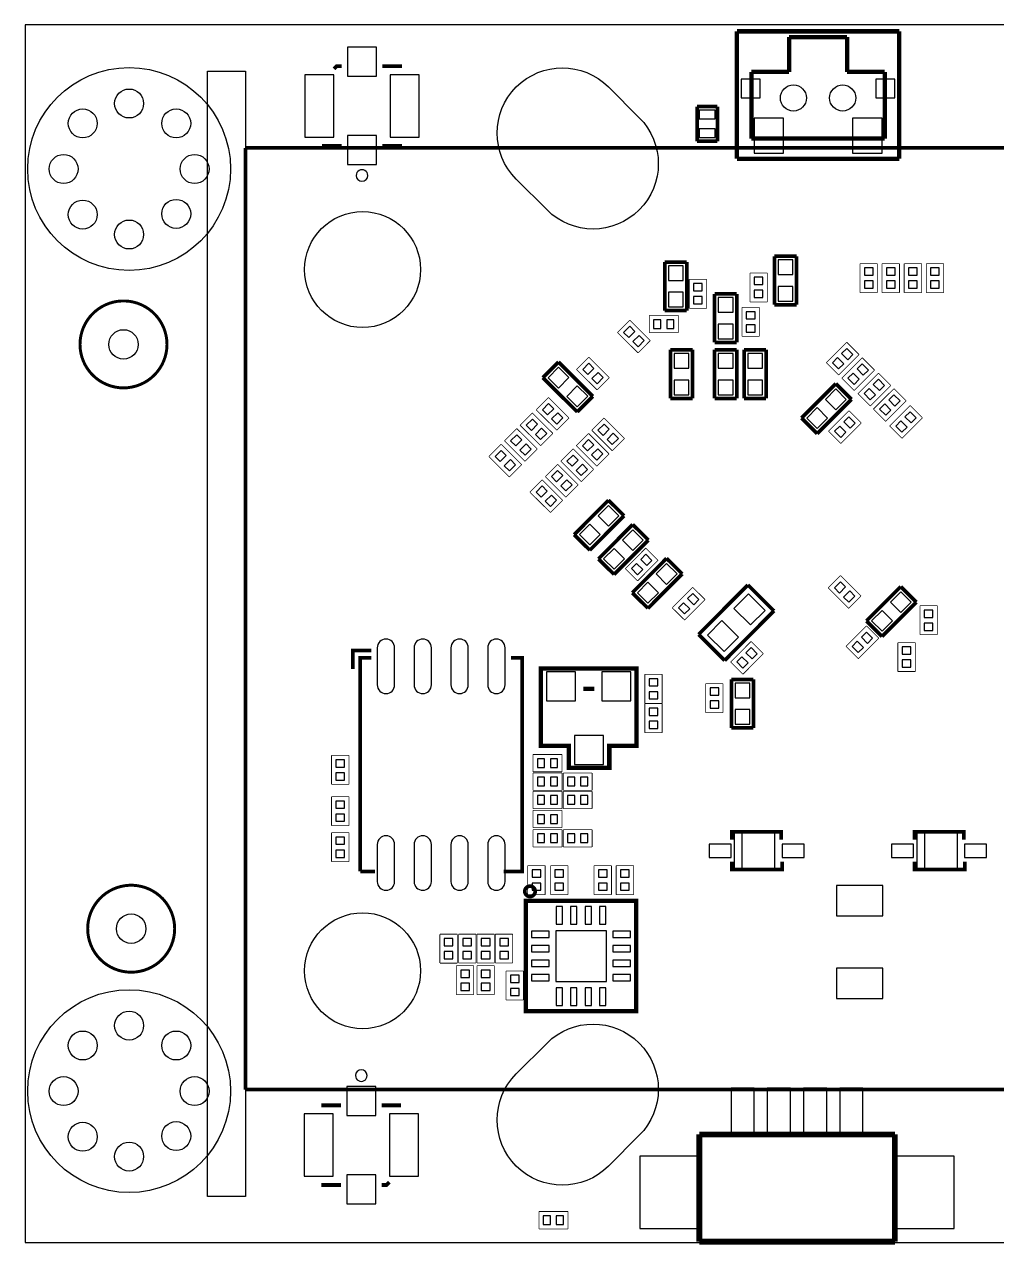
# Model space of a CAD drawing. Extents: x -0.1 to 73.4, y -0.1 to 43.3.
# Drawn here: x -0.07 to 33.48, y -0.08 to 42.03 of the extents above; entities that cross this region are included whole.
import ezdxf

# ---------------------------------------------------------------- set-up
doc = ezdxf.new("R2010")
doc.units = 0
for name, color, linetype in [('BG_DIMENSION', 85, 'CONTINUOUS'), ('BG_OUTLINE', 254, 'CONTINUOUS'), ('PG_SILKSCREEN_BOTTOM', 251, 'CONTINUOUS'), ('PIN_BOTTOM', 12, 'CONTINUOUS')]:
    doc.layers.add(name, color=color, linetype=linetype)

msp = doc.modelspace()

# ---------------------------------------------------------------- linework, layer by layer
at = {"layer": 'BG_DIMENSION', "const_width": 0.0254}
for points in [[(12.342597, 42.019703), (12.343206, 42.019703)], [(24.49891, 41.124099), (24.499494, 41.124099)], [(18.998108, 37.732005), (18.998794, 37.732005)], [(19.024702, 37.750801), (19.025387, 37.750801)], [(32.383095, 37.752604), (32.383705, 37.752604)], [(3.517189, 37.211889), (3.5179, 37.211889)], [(3.5433, 37.022405), (3.544011, 37.022405)], [(-0.008611, 33.934603), (-0.008001, 33.934603)], [(-0.002311, 31.271997), (-0.0016, 31.271997)], [(-0.024003, 30.6832), (-0.023292, 30.6832)], [(7.56539, 29.521912), (7.566, 29.521912)], [(-0.053696, 12.662891), (-0.05301, 12.662891)], [(3.546094, 5.201996), (3.546805, 5.201996)], [(19.027902, 4.747209), (19.028588, 4.747209)], [(32.496709, 4.745304), (32.497293, 4.745304)], [(5.82229, 0.000508), (5.823001, 0.000508)]]:
    msp.add_lwpolyline(points, dxfattribs=at)
at = {"layer": 'BG_OUTLINE'}
for points in [[(-0.037313, 42.021709), (-0.037313, -0.003607), (73.366198, -0.003607), (73.366198, 42.021709)], [(-0.037313, 42.021709), (-0.037313, -0.003607), (73.366198, -0.003607), (73.366198, 42.021709)], [(-0.037313, 42.021709), (-0.037313, -0.003607), (73.366198, -0.003607), (73.366198, 42.021709)], [(-0.037313, 42.021709), (-0.037313, -0.003607), (73.366198, -0.003607), (73.366198, 42.021709)], [(-0.037313, 42.021709), (-0.037313, -0.003607), (73.366198, -0.003607), (73.366198, 42.021709)], [(-0.037313, 42.021709), (-0.037313, -0.003607), (73.366198, -0.003607), (73.366198, 42.021709)], [(-0.037313, 42.021709), (-0.037313, -0.003607), (73.366198, -0.003607), (73.366198, 42.021709)], [(-0.037313, 42.021709), (-0.037313, -0.003607), (73.366198, -0.003607), (73.366198, 42.021709)], [(-0.037313, 42.021709), (-0.037313, -0.003607), (73.366198, -0.003607), (73.366198, 42.021709)], [(-0.037313, 42.021709), (-0.037313, -0.003607), (73.366198, -0.003607), (73.366198, 42.021709)], [(-0.037313, 42.021709), (-0.037313, -0.003607), (73.366198, -0.003607), (73.366198, 42.021709)], [(7.557287, 40.415388), (7.557287, 1.576299), (6.246698, 1.576299), (6.246698, 40.415388)], [(7.557287, 40.415388), (7.557287, 1.576299), (6.246698, 1.576299), (6.246698, 40.415388)], [(7.557287, 40.415388), (7.557287, 1.576299), (6.246698, 1.576299), (6.246698, 40.415388)], [(7.557287, 40.415388), (7.557287, 1.576299), (6.246698, 1.576299), (6.246698, 40.415388)], [(7.557287, 40.415388), (7.557287, 1.576299), (6.246698, 1.576299), (6.246698, 40.415388)], [(7.557287, 40.415388), (7.557287, 1.576299), (6.246698, 1.576299), (6.246698, 40.415388)], [(7.557287, 40.415388), (7.557287, 1.576299), (6.246698, 1.576299), (6.246698, 40.415388)], [(7.557287, 40.415388), (7.557287, 1.576299), (6.246698, 1.576299), (6.246698, 40.415388)], [(7.557287, 40.415388), (7.557287, 1.576299), (6.246698, 1.576299), (6.246698, 40.415388)], [(7.557287, 40.415388), (7.557287, 1.576299), (6.246698, 1.576299), (6.246698, 40.415388)], [(7.557287, 40.415388), (7.557287, 1.576299), (6.246698, 1.576299), (6.246698, 40.415388)]]:
    msp.add_lwpolyline(points, close=True, dxfattribs=at)
at = {"layer": 'PG_SILKSCREEN_BOTTOM'}
for points, const_width in [([(30.118609, 41.793389), (24.518391, 41.793389)], 0.150089), ([(24.518391, 41.793389), (24.518391, 37.393296)], 0.150089), ([(30.118609, 37.393296), (30.118609, 41.793389)], 0.150089), ([(28.318511, 41.593491), (26.318489, 41.593491)], 0.150089), ([(26.318489, 41.593491), (26.318489, 40.39329)], 0.150089), ([(28.318511, 40.39329), (28.318511, 41.593491)], 0.150089), ([(10.882401, 40.592502), (10.707421, 40.592502), (10.612399, 40.497506)], 0.129997), ([(12.957302, 40.592502), (12.282399, 40.592502)], 0.129997), ([(26.318489, 40.39329), (25.018492, 40.39329)], 0.150089), ([(25.018492, 40.39329), (25.018492, 38.093396)], 0.150089), ([(29.618508, 40.39329), (28.318511, 40.39329)], 0.150089), ([(29.618508, 38.093396), (29.618508, 40.39329)], 0.150089), ([(23.145293, 39.198702), (23.845291, 39.198702)], 0.127), ([(23.145293, 37.998908), (23.145293, 39.198702)], 0.127), ([(23.845291, 39.198702), (23.845291, 37.998908)], 0.127), ([(10.207498, 37.842698), (10.882401, 37.842698)], 0.129997), ([(12.282399, 37.842698), (12.957302, 37.842698)], 0.129997), ([(23.845291, 37.998908), (23.145293, 37.998908)], 0.127), ([(25.018492, 38.093396), (29.618508, 38.093396)], 0.150089), ([(65.653209, 37.770994), (7.565212, 37.770994)], 0.127), ([(7.565212, 37.770994), (7.565212, 5.271008)], 0.127), ([(24.518391, 37.393296), (30.118609, 37.393296)], 0.150089), ([(22.028912, 33.829498), (22.790912, 33.829498)], 0.127), ([(22.028912, 32.153098), (22.028912, 33.829498)], 0.127), ([(22.790912, 33.829498), (22.790912, 32.153098)], 0.127), ([(25.813512, 34.032698), (26.575512, 34.032698)], 0.127), ([(25.813512, 32.356298), (25.813512, 34.032698)], 0.127), ([(26.575512, 34.032698), (26.575512, 32.356298)], 0.127), ([(28.767202, 33.776488), (28.767202, 32.77649)], 0.0254), ([(29.367201, 33.776488), (28.767202, 33.776488)], 0.0254), ([(29.367201, 32.77649), (29.367201, 33.776488)], 0.0254), ([(29.529202, 33.776488), (29.529202, 32.77649)], 0.0254), ([(30.129201, 33.776488), (29.529202, 33.776488)], 0.0254), ([(30.129201, 32.77649), (30.129201, 33.776488)], 0.0254), ([(30.291202, 33.776488), (30.291202, 32.77649)], 0.0254), ([(30.891201, 33.776488), (30.291202, 33.776488)], 0.0254), ([(30.891201, 32.77649), (30.891201, 33.776488)], 0.0254), ([(31.653201, 33.776488), (31.053202, 33.776488)], 0.0254), ([(31.053202, 33.776488), (31.053202, 32.77649)], 0.0254), ([(31.653201, 32.77649), (31.653201, 33.776488)], 0.0254), ([(25.566599, 33.455204), (24.9666, 33.455204)], 0.0254), ([(24.9666, 33.455204), (24.9666, 32.455206)], 0.0254), ([(25.566599, 32.455206), (25.566599, 33.455204)], 0.0254), ([(23.471911, 33.237297), (22.871913, 33.237297)], 0.0254), ([(22.871913, 33.237297), (22.871913, 32.237299)], 0.0254), ([(23.471911, 32.237299), (23.471911, 33.237297)], 0.0254), ([(23.749305, 32.731405), (24.511305, 32.731405)], 0.127), ([(23.749305, 31.055005), (23.749305, 32.731405)], 0.127), ([(24.511305, 32.731405), (24.511305, 31.055005)], 0.127), ([(24.9666, 32.455206), (25.566599, 32.455206)], 0.0254), ([(28.767202, 32.77649), (29.367201, 32.77649)], 0.0254), ([(29.529202, 32.77649), (30.129201, 32.77649)], 0.0254), ([(30.291202, 32.77649), (30.891201, 32.77649)], 0.0254), ([(31.053202, 32.77649), (31.653201, 32.77649)], 0.0254), ([(22.790912, 32.153098), (22.028912, 32.153098)], 0.127), ([(22.871913, 32.237299), (23.471911, 32.237299)], 0.0254), ([(25.293904, 32.266204), (24.693905, 32.266204)], 0.0254), ([(24.693905, 32.266204), (24.693905, 31.266206)], 0.0254), ([(25.293904, 31.266206), (25.293904, 32.266204)], 0.0254), ([(26.575512, 32.356298), (25.813512, 32.356298)], 0.127), ([(20.822006, 31.827191), (20.398689, 31.401995)], 0.0254), ([(21.530691, 31.121604), (20.822006, 31.827191)], 0.0254), ([(22.496704, 31.990005), (21.496706, 31.990005)], 0.0254), ([(21.496706, 31.990005), (21.496706, 31.390006)], 0.0254), ([(22.496704, 31.390006), (22.496704, 31.990005)], 0.0254), ([(20.398689, 31.401995), (21.1074, 30.696408)], 0.0254), ([(21.496706, 31.390006), (22.496704, 31.390006)], 0.0254), ([(24.693905, 31.266206), (25.293904, 31.266206)], 0.0254), ([(21.1074, 30.696408), (21.530691, 31.121604)], 0.0254), ([(22.225305, 30.801005), (22.987305, 30.801005)], 0.127), ([(22.225305, 29.124605), (22.225305, 30.801005)], 0.127), ([(22.987305, 30.801005), (22.987305, 29.124605)], 0.127), ([(24.511305, 31.055005), (23.749305, 31.055005)], 0.127), ([(23.749305, 29.124605), (23.749305, 30.801005)], 0.127), ([(23.749305, 30.801005), (24.511305, 30.801005)], 0.127), ([(24.511305, 30.801005), (24.511305, 29.124605)], 0.127), ([(24.765305, 29.124605), (24.765305, 30.801005)], 0.127), ([(24.765305, 30.801005), (25.527305, 30.801005)], 0.127), ([(25.527305, 30.801005), (25.527305, 29.124605)], 0.127), ([(28.310307, 31.061889), (27.603196, 30.354803)], 0.0254), ([(28.734588, 30.637607), (28.310307, 31.061889)], 0.0254), ([(17.82351, 29.839209), (18.361101, 30.379187)], 0.127), ([(18.361101, 30.379187), (19.54911, 29.196411)], 0.127), ([(19.408902, 30.548809), (18.985611, 30.123613)], 0.0254), ([(20.117587, 29.843197), (19.408902, 30.548809)], 0.0254), ([(27.603196, 30.354803), (28.027503, 29.930496)], 0.0254), ([(28.027503, 29.930496), (28.734588, 30.637607)], 0.0254), ([(28.843707, 30.528489), (28.136596, 29.821403)], 0.0254), ([(29.267988, 30.104207), (28.843707, 30.528489)], 0.0254), ([(19.011494, 28.656407), (17.82351, 29.839209)], 0.127), ([(18.985611, 30.123613), (19.694296, 29.418001)], 0.0254), ([(28.560903, 29.397096), (29.267988, 30.104207)], 0.0254), ([(29.402507, 29.995089), (28.695396, 29.288003)], 0.0254), ([(29.826788, 29.570807), (29.402507, 29.995089)], 0.0254), ([(19.694296, 29.418001), (20.117587, 29.843197)], 0.0254), ([(26.748003, 28.445689), (27.933396, 29.631107)], 0.127), ([(27.933396, 29.631107), (28.472206, 29.092296)], 0.127), ([(28.136596, 29.821403), (28.560903, 29.397096)], 0.0254), ([(29.119703, 28.863696), (29.826788, 29.570807)], 0.0254), ([(18.018608, 29.156609), (17.595291, 28.731388)], 0.0254), ([(18.727293, 28.450997), (18.018608, 29.156609)], 0.0254), ([(19.54911, 29.196411), (19.011494, 28.656407)], 0.127), ([(22.987305, 29.124605), (22.225305, 29.124605)], 0.127), ([(24.511305, 29.124605), (23.749305, 29.124605)], 0.127), ([(25.527305, 29.124605), (24.765305, 29.124605)], 0.127), ([(28.472206, 29.092296), (27.286788, 27.906904)], 0.127), ([(28.695396, 29.288003), (29.119703, 28.863696)], 0.0254), ([(29.935907, 29.461689), (29.228796, 28.754603)], 0.0254), ([(30.360188, 29.037407), (29.935907, 29.461689)], 0.0254), ([(17.595291, 28.731388), (18.304002, 28.025801)], 0.0254), ([(28.386507, 28.699689), (27.679396, 27.992603)], 0.0254), ([(28.810788, 28.275407), (28.386507, 28.699689)], 0.0254), ([(29.228796, 28.754603), (29.653103, 28.330296)], 0.0254), ([(29.653103, 28.330296), (30.360188, 29.037407)], 0.0254), ([(30.494707, 28.877489), (29.787596, 28.170403)], 0.0254), ([(30.918988, 28.453207), (30.494707, 28.877489)], 0.0254), ([(17.459808, 28.623209), (17.036491, 28.197988)], 0.0254), ([(18.168493, 27.917597), (17.459808, 28.623209)], 0.0254), ([(18.304002, 28.025801), (18.727293, 28.450997)], 0.0254), ([(19.934301, 28.449295), (19.509994, 28.024988)], 0.0254), ([(20.641412, 27.74221), (19.934301, 28.449295)], 0.0254), ([(27.286788, 27.906904), (26.748003, 28.445689)], 0.127), ([(28.103703, 27.568296), (28.810788, 28.275407)], 0.0254), ([(30.211903, 27.746096), (30.918988, 28.453207)], 0.0254), ([(16.922191, 28.083205), (16.4989, 27.658009)], 0.0254), ([(17.630902, 27.377593), (16.922191, 28.083205)], 0.0254), ([(17.036491, 28.197988), (17.745202, 27.492401)], 0.0254), ([(17.745202, 27.492401), (18.168493, 27.917597)], 0.0254), ([(19.400901, 27.915895), (18.976594, 27.491588)], 0.0254), ([(20.108012, 27.20881), (19.400901, 27.915895)], 0.0254), ([(19.509994, 28.024988), (20.217105, 27.317903)], 0.0254), ([(27.679396, 27.992603), (28.103703, 27.568296)], 0.0254), ([(29.787596, 28.170403), (30.211903, 27.746096)], 0.0254), ([(16.3846, 27.543201), (15.961309, 27.118005)], 0.0254), ([(17.093311, 26.837589), (16.3846, 27.543201)], 0.0254), ([(16.4989, 27.658009), (17.207611, 26.952397)], 0.0254), ([(17.207611, 26.952397), (17.630902, 27.377593)], 0.0254), ([(18.867501, 27.382495), (18.443194, 26.958188)], 0.0254), ([(19.574612, 26.67541), (18.867501, 27.382495)], 0.0254), ([(18.976594, 27.491588), (19.683705, 26.784503)], 0.0254), ([(20.217105, 27.317903), (20.641412, 27.74221)], 0.0254), ([(15.961309, 27.118005), (16.669995, 26.412393)], 0.0254), ([(18.443194, 26.958188), (19.150305, 26.251103)], 0.0254), ([(19.683705, 26.784503), (20.108012, 27.20881)], 0.0254), ([(16.669995, 26.412393), (17.093311, 26.837589)], 0.0254), ([(18.332806, 26.848791), (17.909489, 26.423595)], 0.0254), ([(19.041491, 26.143204), (18.332806, 26.848791)], 0.0254), ([(19.150305, 26.251103), (19.574612, 26.67541)], 0.0254), ([(17.799406, 26.315391), (17.376089, 25.890195)], 0.0254), ([(18.508091, 25.609804), (17.799406, 26.315391)], 0.0254), ([(17.909489, 26.423595), (18.6182, 25.718008)], 0.0254), ([(18.6182, 25.718008), (19.041491, 26.143204)], 0.0254), ([(17.376089, 25.890195), (18.0848, 25.184608)], 0.0254), ([(18.0848, 25.184608), (18.508091, 25.609804)], 0.0254), ([(18.90329, 24.423395), (20.086091, 25.611404)], 0.127), ([(20.086091, 25.611404), (20.626095, 25.073788)], 0.127), ([(20.626095, 25.073788), (19.443294, 23.885804)], 0.127), ([(19.443294, 23.885804), (18.90329, 24.423395)], 0.127), ([(19.74149, 23.585195), (20.924291, 24.773204)], 0.127), ([(20.924291, 24.773204), (21.464295, 24.235588)], 0.127), ([(21.464295, 24.235588), (20.281494, 23.047604)], 0.127), ([(20.281494, 23.047604), (19.74149, 23.585195)], 0.127), ([(21.374583, 23.959414), (20.668996, 23.250703)], 0.0254), ([(20.90989, 22.416795), (22.092691, 23.604804)], 0.127), ([(21.799804, 23.536097), (21.374583, 23.959414)], 0.0254), ([(22.092691, 23.604804), (22.632695, 23.067188)], 0.127), ([(20.668996, 23.250703), (21.094192, 22.827412)], 0.0254), ([(21.094192, 22.827412), (21.799804, 23.536097)], 0.0254), ([(22.632695, 23.067188), (21.449894, 21.879204)], 0.127), ([(24.897994, 22.686391), (23.19561, 20.976412)], 0.127), ([(25.797993, 21.790406), (24.897994, 22.686391)], 0.127), ([(28.093187, 23.009098), (27.668906, 22.584791)], 0.0254), ([(28.800298, 22.301987), (28.093187, 23.009098)], 0.0254), ([(21.449894, 21.879204), (20.90989, 22.416795)], 0.127), ([(22.995509, 22.605009), (22.289897, 21.896299)], 0.0254), ([(23.420705, 22.181693), (22.995509, 22.605009)], 0.0254), ([(27.668906, 22.584791), (28.375991, 21.877706)], 0.0254), ([(28.98841, 21.445093), (30.173803, 22.630511)], 0.127), ([(30.173803, 22.630511), (30.712588, 22.091701)], 0.127), ([(22.289897, 21.896299), (22.715093, 21.473008)], 0.0254), ([(22.715093, 21.473008), (23.420705, 22.181693)], 0.0254), ([(28.375991, 21.877706), (28.800298, 22.301987)], 0.0254), ([(30.712588, 22.091701), (29.527195, 20.906308)], 0.127), ([(31.435192, 21.967901), (30.835194, 21.967901)], 0.0254), ([(30.835194, 21.967901), (30.835194, 20.967903)], 0.0254), ([(31.435192, 20.967903), (31.435192, 21.967901)], 0.0254), ([(24.095608, 20.080402), (25.797993, 21.790406)], 0.127), ([(29.527195, 20.906308), (28.98841, 21.445093)], 0.127), ([(28.990595, 21.271611), (28.28351, 20.5645)], 0.0254), ([(29.414902, 20.847304), (28.990595, 21.271611)], 0.0254), ([(23.19561, 20.976412), (24.095608, 20.080402)], 0.127), ([(25.007189, 20.736306), (24.301602, 20.027595)], 0.0254), ([(25.43241, 20.31299), (25.007189, 20.736306)], 0.0254), ([(28.707791, 20.140193), (29.414902, 20.847304)], 0.0254), ([(30.073194, 20.697901), (30.073194, 19.697903)], 0.0254), ([(30.673192, 20.697901), (30.073194, 20.697901)], 0.0254), ([(30.673192, 19.697903), (30.673192, 20.697901)], 0.0254), ([(30.835194, 20.967903), (31.435192, 20.967903)], 0.0254), ([(11.266703, 19.785203), (11.266703, 20.420203), (11.901703, 20.420203)], 0.127), ([(11.901703, 20.166203), (11.520703, 20.166203), (11.520703, 12.800203)], 0.127), ([(16.473703, 12.800203), (17.108703, 12.800203), (17.108703, 20.166203), (16.727703, 20.166203)], 0.127), ([(24.726798, 19.604304), (25.43241, 20.31299)], 0.0254), ([(28.28351, 20.5645), (28.707791, 20.140193)], 0.0254), ([(17.9451, 17.1323), (18.7198, 17.1323), (18.7198, 16.3703), (20.1168, 16.3703), (20.1168, 17.1323), (21.0566, 17.1323), (21.0566, 19.7993), (17.7546, 19.7993), (17.7546, 17.1323), (17.9451, 17.1323)], 0.1524), ([(24.301602, 20.027595), (24.726798, 19.604304)], 0.0254), ([(21.940799, 19.600824), (21.340801, 19.600824)], 0.0254), ([(21.340801, 19.600824), (21.340801, 18.600801)], 0.0254), ([(21.940799, 18.600801), (21.940799, 19.600824)], 0.0254), ([(24.329111, 17.750511), (24.329111, 19.426911)], 0.127), ([(24.329111, 19.426911), (25.091111, 19.426911)], 0.127), ([(25.091111, 19.426911), (25.091111, 17.750511)], 0.127), ([(30.073194, 19.697903), (30.673192, 19.697903)], 0.0254), ([(19.2151, 19.1008), (19.5961, 19.1008)], 0.1524), ([(23.4426, 19.282004), (23.4426, 18.282006)], 0.0254), ([(24.042599, 19.282004), (23.4426, 19.282004)], 0.0254), ([(24.042599, 18.282006), (24.042599, 19.282004)], 0.0254), ([(21.340801, 18.600801), (21.940799, 18.600801)], 0.0254), ([(21.940799, 18.584799), (21.340801, 18.584799)], 0.0254), ([(21.340801, 18.584799), (21.340801, 17.584801)], 0.0254), ([(21.940799, 17.584801), (21.940799, 18.584799)], 0.0254), ([(23.4426, 18.282006), (24.042599, 18.282006)], 0.0254), ([(25.091111, 17.750511), (24.329111, 17.750511)], 0.127), ([(21.340801, 17.584801), (21.940799, 17.584801)], 0.0254), ([(18.483199, 16.835399), (17.483201, 16.835399)], 0.0254), ([(17.483201, 16.835399), (17.483201, 16.235375)], 0.0254), ([(18.483199, 16.235375), (18.483199, 16.835399)], 0.0254), ([(11.13089, 16.801592), (10.530891, 16.801592)], 0.0254), ([(10.530891, 16.801592), (10.530891, 15.801594)], 0.0254), ([(11.13089, 15.801594), (11.13089, 16.801592)], 0.0254), ([(17.483201, 16.235375), (18.483199, 16.235375)], 0.0254), ([(18.483199, 16.200425), (17.483201, 16.200425)], 0.0254), ([(17.483201, 16.200425), (17.483201, 15.600401)], 0.0254), ([(18.483199, 15.600401), (18.483199, 16.200425)], 0.0254), ([(19.524624, 16.200399), (18.524601, 16.200399)], 0.0254), ([(18.524601, 16.200399), (18.524601, 15.600401)], 0.0254), ([(19.524624, 15.600401), (19.524624, 16.200399)], 0.0254), ([(10.530891, 15.801594), (11.13089, 15.801594)], 0.0254), ([(17.483201, 15.600401), (18.483199, 15.600401)], 0.0254), ([(18.524601, 15.600401), (19.524624, 15.600401)], 0.0254), ([(10.530891, 15.379192), (10.530891, 14.379194)], 0.0254), ([(11.13089, 15.379192), (10.530891, 15.379192)], 0.0254), ([(11.13089, 14.379194), (11.13089, 15.379192)], 0.0254), ([(18.483199, 15.565425), (17.483201, 15.565425)], 0.0254), ([(17.483201, 15.565425), (17.483201, 14.965401)], 0.0254), ([(18.483199, 14.965401), (18.483199, 15.565425)], 0.0254), ([(19.524599, 15.565425), (18.524601, 15.565425)], 0.0254), ([(18.524601, 15.565425), (18.524601, 14.965401)], 0.0254), ([(19.524599, 14.965401), (19.524599, 15.565425)], 0.0254), ([(17.483201, 14.965401), (18.483199, 14.965401)], 0.0254), ([(18.483199, 14.904999), (17.483201, 14.904999)], 0.0254), ([(17.483201, 14.904999), (17.483201, 14.304975)], 0.0254), ([(18.483199, 14.304975), (18.483199, 14.904999)], 0.0254), ([(18.524601, 14.965401), (19.524599, 14.965401)], 0.0254), ([(10.530891, 14.379194), (11.13089, 14.379194)], 0.0254), ([(10.530891, 14.134592), (10.530891, 13.134594)], 0.0254), ([(11.13089, 14.134592), (10.530891, 14.134592)], 0.0254), ([(11.13089, 13.134594), (11.13089, 14.134592)], 0.0254), ([(17.483201, 14.304975), (18.483199, 14.304975)], 0.0254), ([(18.483199, 14.244625), (17.483201, 14.244625)], 0.0254), ([(17.483201, 14.244625), (17.483201, 13.644601)], 0.0254), ([(18.483199, 13.644601), (18.483199, 14.244625)], 0.0254), ([(19.524599, 14.244599), (18.524601, 14.244599)], 0.0254), ([(18.524601, 14.244599), (18.524601, 13.644601)], 0.0254), ([(19.524599, 13.644601), (19.524599, 14.244599)], 0.0254), ([(24.346916, 13.8938), (24.346916, 14.162786), (26.046709, 14.162786), (26.046709, 13.8938)], 0.127), ([(30.646091, 13.8938), (30.646091, 14.162786), (32.345884, 14.162786), (32.345884, 13.8938)], 0.127), ([(17.483201, 13.644601), (18.483199, 13.644601)], 0.0254), ([(18.524601, 13.644601), (19.524599, 13.644601)], 0.0254), ([(10.530891, 13.134594), (11.13089, 13.134594)], 0.0254), ([(24.346916, 13.1318), (24.346916, 12.862789), (26.0858, 12.862789), (26.0858, 13.1318)], 0.127), ([(30.646091, 13.1318), (30.646091, 12.862789), (32.385, 12.862789), (32.385, 13.1318)], 0.127), ([(11.520703, 12.800203), (12.028703, 12.800203)], 0.127), ([(17.903292, 12.999212), (17.303293, 12.999212)], 0.0254), ([(17.303293, 12.999212), (17.303293, 11.999189)], 0.0254), ([(17.903292, 11.999189), (17.903292, 12.999212)], 0.0254), ([(18.090693, 12.999212), (18.090693, 11.999189)], 0.0254), ([(18.690692, 12.999212), (18.090693, 12.999212)], 0.0254), ([(18.690692, 11.999189), (18.690692, 12.999212)], 0.0254), ([(19.59069, 12.999212), (19.59069, 11.999189)], 0.0254), ([(20.190689, 12.999212), (19.59069, 12.999212)], 0.0254), ([(20.190689, 11.999189), (20.190689, 12.999212)], 0.0254), ([(20.35269, 12.999212), (20.35269, 11.999189)], 0.0254), ([(20.952689, 12.999212), (20.35269, 12.999212)], 0.0254), ([(20.952689, 11.999189), (20.952689, 12.999212)], 0.0254), ([(17.240809, 11.779098), (21.040598, 11.779098), (21.040598, 7.979308), (17.240809, 7.979308), (17.240809, 11.779098)], 0.150089), ([(17.303293, 11.999189), (17.903292, 11.999189)], 0.0254), ([(18.090693, 11.999189), (18.690692, 11.999189)], 0.0254), ([(19.59069, 11.999189), (20.190689, 11.999189)], 0.0254), ([(20.35269, 11.999189), (20.952689, 11.999189)], 0.0254), ([(14.268704, 10.633202), (14.268704, 9.633204)], 0.0254), ([(14.868703, 10.633202), (14.268704, 10.633202)], 0.0254), ([(14.868703, 9.633204), (14.868703, 10.633202)], 0.0254), ([(14.914601, 10.634599), (14.914601, 9.634601)], 0.0254), ([(15.514599, 10.634599), (14.914601, 10.634599)], 0.0254), ([(15.514599, 9.634601), (15.514599, 10.634599)], 0.0254), ([(15.549601, 10.634599), (15.549601, 9.634601)], 0.0254), ([(16.149599, 10.634599), (15.549601, 10.634599)], 0.0254), ([(16.149599, 9.634601), (16.149599, 10.634599)], 0.0254), ([(16.184601, 10.634599), (16.184601, 9.634601)], 0.0254), ([(16.784599, 10.634599), (16.184601, 10.634599)], 0.0254), ([(16.784599, 9.634601), (16.784599, 10.634599)], 0.0254), ([(14.268704, 9.633204), (14.868703, 9.633204)], 0.0254), ([(15.438399, 9.542399), (14.838401, 9.542399)], 0.0254), ([(14.838401, 9.542399), (14.838401, 8.542401)], 0.0254), ([(14.914601, 9.634601), (15.514599, 9.634601)], 0.0254), ([(15.438399, 8.542401), (15.438399, 9.542399)], 0.0254), ([(15.549601, 9.634601), (16.149599, 9.634601)], 0.0254), ([(16.149599, 9.542399), (15.549601, 9.542399)], 0.0254), ([(15.549601, 9.542399), (15.549601, 8.542401)], 0.0254), ([(16.149599, 8.542401), (16.149599, 9.542399)], 0.0254), ([(16.184601, 9.634601), (16.784599, 9.634601)], 0.0254), ([(17.154703, 9.363202), (16.554704, 9.363202)], 0.0254), ([(16.554704, 9.363202), (16.554704, 8.363204)], 0.0254), ([(17.154703, 8.363204), (17.154703, 9.363202)], 0.0254), ([(14.838401, 8.542401), (15.438399, 8.542401)], 0.0254), ([(15.549601, 8.542401), (16.149599, 8.542401)], 0.0254), ([(16.554704, 8.363204), (17.154703, 8.363204)], 0.0254), ([(7.565212, 5.271008), (65.653209, 5.271008)], 0.127), ([(10.857001, 4.727702), (10.182098, 4.727702)], 0.129997), ([(12.931902, 4.727702), (12.256999, 4.727702)], 0.129997), ([(23.2188, 3.721202), (29.9688, 3.721202)], 0.2032), ([(23.2188, 0.021209), (23.2188, 3.721202)], 0.2032), ([(29.9688, 3.721202), (29.9688, 0.021209)], 0.2032), ([(12.256999, 1.977898), (12.432005, 1.977898), (12.527001, 2.072919)], 0.129997), ([(10.182098, 1.977898), (10.857001, 1.977898)], 0.129997), ([(18.686399, 1.061999), (17.686401, 1.061999)], 0.0254), ([(17.686401, 1.061999), (17.686401, 0.462001)], 0.0254), ([(18.686399, 0.462001), (18.686399, 1.061999)], 0.0254), ([(17.686401, 0.462001), (18.686399, 0.462001)], 0.0254), ([(29.9688, 0.021209), (23.2188, 0.021209)], 0.2032)]:
    msp.add_lwpolyline(points, dxfattribs=dict(at, const_width=const_width))
for points in [[(11.782323, 36.817605, 1), (11.382493, 36.817612, 1)], [(11.756923, 5.752795, 1), (11.357093, 5.75282, 1)]]:
    msp.add_lwpolyline(points, format="xyb", close=True, dxfattribs=at)
for points, const_width in [([(4.853711, 30.988, 1.000001), (1.851914, 30.988, 0.999999), (4.853711, 30.988)], 0.1016), ([(5.118506, 10.821594, 1.000004), (2.116684, 10.821594, 0.999996), (5.118506, 10.821594)], 0.1016), ([(17.558309, 12.111203, 0.999986), (17.199102, 12.111203, 1.000014), (17.558309, 12.111203)], 0.127)]:
    msp.add_lwpolyline(points, format="xyb", dxfattribs=dict(at, const_width=const_width))
for points in [[(24.4348, 12.8778), (24.4348, 14.1478), (24.6888, 14.1478), (24.6888, 12.8778)], [(30.734, 12.8778), (30.734, 14.1478), (30.988, 14.1478), (30.988, 12.8778)]]:
    msp.add_lwpolyline(points, close=True, dxfattribs=at)
for points in [[(25.5778, 12.8778), (25.8318, 12.8778), (25.8318, 14.1478)], [(31.877, 12.8778), (32.131, 12.8778), (32.131, 14.1478)]]:
    msp.add_lwpolyline(points, dxfattribs=at)
at = {"layer": 'PIN_BOTTOM'}
for points in [[(12.082399, 40.241601), (12.082399, 41.241599), (11.082401, 41.241599), (11.082401, 40.241601)], [(9.609201, 38.142596), (10.609199, 38.142596), (10.609199, 40.292604), (9.609201, 40.292604)], [(12.555601, 38.142596), (13.555599, 38.142596), (13.555599, 40.292604), (12.555601, 40.292604)], [(24.668391, 40.143493), (24.668391, 39.493482), (25.318403, 39.493482), (25.318403, 40.143493)], [(29.318572, 40.143493), (29.318572, 39.493482), (29.968584, 39.493482), (29.968584, 40.143493)], [(23.77026, 39.073899), (23.22035, 39.073899), (23.22035, 38.7739), (23.77026, 38.7739)], [(25.110491, 38.793344), (25.110491, 37.593448), (26.126491, 37.593448), (26.126491, 38.793344)], [(28.510484, 38.793344), (28.510484, 37.593448), (29.526484, 37.593448), (29.526484, 38.793344)], [(23.77026, 38.42371), (23.22035, 38.42371), (23.22035, 38.123711), (23.77026, 38.123711)], [(12.082399, 37.193601), (12.082399, 38.193599), (11.082401, 38.193599), (11.082401, 37.193601)], [(22.155912, 33.194498), (22.663912, 33.194498), (22.663912, 33.702498), (22.155912, 33.702498)], [(25.940512, 33.397698), (26.448512, 33.397698), (26.448512, 33.905698), (25.940512, 33.905698)], [(25.116599, 33.055192), (25.416599, 33.055192), (25.416599, 33.305204), (25.116599, 33.305204)], [(29.217201, 33.626489), (28.917202, 33.626489), (28.917202, 33.376476), (29.217201, 33.376476)], [(29.979201, 33.626489), (29.679202, 33.626489), (29.679202, 33.376476), (29.979201, 33.376476)], [(30.741201, 33.626489), (30.441202, 33.626489), (30.441202, 33.376476), (30.741201, 33.376476)], [(31.203202, 33.376476), (31.503201, 33.376476), (31.503201, 33.626489), (31.203202, 33.626489)], [(23.021912, 32.837285), (23.321912, 32.837285), (23.321912, 33.087297), (23.021912, 33.087297)], [(25.116599, 32.605205), (25.416599, 32.605205), (25.416599, 32.855218), (25.116599, 32.855218)], [(25.940512, 32.483298), (26.448512, 32.483298), (26.448512, 32.991298), (25.940512, 32.991298)], [(29.217201, 33.176502), (28.917202, 33.176502), (28.917202, 32.92649), (29.217201, 32.92649)], [(29.979201, 33.176502), (29.679202, 33.176502), (29.679202, 32.92649), (29.979201, 32.92649)], [(30.741201, 33.176502), (30.441202, 33.176502), (30.441202, 32.92649), (30.741201, 32.92649)], [(31.203202, 32.92649), (31.503201, 32.92649), (31.503201, 33.176502), (31.203202, 33.176502)], [(22.155912, 32.280098), (22.663912, 32.280098), (22.663912, 32.788098), (22.155912, 32.788098)], [(23.021912, 32.387299), (23.321912, 32.387299), (23.321912, 32.637311), (23.021912, 32.637311)], [(23.876305, 32.096405), (24.384305, 32.096405), (24.384305, 32.604405), (23.876305, 32.604405)], [(24.843905, 31.866192), (25.143904, 31.866192), (25.143904, 32.116205), (24.843905, 32.116205)], [(20.788022, 31.226065), (20.999686, 31.438663), (20.822512, 31.615059), (20.610848, 31.402461)], [(21.89673, 31.539993), (21.89673, 31.839992), (21.646718, 31.839992), (21.646718, 31.539993)], [(22.346717, 31.539993), (22.346717, 31.839992), (22.096705, 31.839992), (22.096705, 31.539993)], [(23.876305, 31.182005), (24.384305, 31.182005), (24.384305, 31.690005), (23.876305, 31.690005)], [(24.843905, 31.416206), (25.143904, 31.416206), (25.143904, 31.666218), (24.843905, 31.666218)], [(21.106893, 30.908565), (21.318558, 31.121163), (21.141384, 31.297559), (20.929719, 31.084961)], [(28.522469, 30.637638), (28.310337, 30.849769), (28.133552, 30.672984), (28.345684, 30.460852)], [(19.374918, 29.947658), (19.586583, 30.160255), (19.409409, 30.336651), (19.197744, 30.124054)], [(22.352305, 30.166005), (22.860305, 30.166005), (22.860305, 30.674005), (22.352305, 30.674005)], [(24.384305, 30.674005), (23.876305, 30.674005), (23.876305, 30.166005), (24.384305, 30.166005)], [(25.400305, 30.674005), (24.892305, 30.674005), (24.892305, 30.166005), (25.400305, 30.166005)], [(28.204258, 30.319426), (27.992126, 30.531558), (27.815341, 30.354773), (28.027472, 30.142641)], [(18.363085, 29.481168), (18.721504, 29.841167), (18.361505, 30.199587), (18.003086, 29.839587)], [(19.69379, 29.630158), (19.905454, 29.842755), (19.72828, 30.019151), (19.516616, 29.806554)], [(28.737658, 29.786026), (28.525526, 29.998158), (28.348741, 29.821373), (28.560872, 29.609241)], [(29.055869, 30.104238), (28.843737, 30.316369), (28.666952, 30.139584), (28.879084, 29.927452)], [(19.01109, 28.836008), (19.369509, 29.196007), (19.00951, 29.554427), (18.65109, 29.194427)], [(22.352305, 29.251605), (22.860305, 29.251605), (22.860305, 29.759605), (22.352305, 29.759605)], [(24.384305, 29.759605), (23.876305, 29.759605), (23.876305, 29.251605), (24.384305, 29.251605)], [(25.400305, 29.759605), (24.892305, 29.759605), (24.892305, 29.251605), (25.400305, 29.251605)], [(29.225752, 29.606184), (29.437884, 29.394052), (29.614669, 29.570838), (29.402537, 29.782969)], [(28.292606, 29.092296), (27.933396, 29.451507), (27.574186, 29.092296), (27.933396, 28.733086)], [(28.907541, 29.287973), (29.119672, 29.075841), (29.296458, 29.252626), (29.084326, 29.464758)], [(29.759152, 29.072784), (29.971284, 28.860652), (30.148069, 29.037438), (29.935937, 29.249569)], [(17.984624, 28.555458), (18.196288, 28.768056), (18.019114, 28.944452), (17.80745, 28.731854)], [(27.646024, 28.445714), (27.286814, 28.804924), (26.927603, 28.445714), (27.286814, 28.086504)], [(29.440941, 28.754573), (29.653072, 28.542441), (29.829858, 28.719226), (29.617726, 28.931358)], [(30.317952, 28.488584), (30.530084, 28.276452), (30.706869, 28.453238), (30.494737, 28.665369)], [(17.425824, 28.022058), (17.637488, 28.234656), (17.460314, 28.411052), (17.24865, 28.198454)], [(18.303495, 28.237958), (18.51516, 28.450556), (18.337986, 28.626952), (18.126321, 28.414354)], [(19.898924, 27.848259), (20.111056, 28.060391), (19.93427, 28.237176), (19.722139, 28.025044)], [(28.598669, 28.275438), (28.386537, 28.487569), (28.209752, 28.310784), (28.421884, 28.098652)], [(29.999741, 28.170373), (30.211872, 27.958241), (30.388658, 28.135026), (30.176526, 28.347158)], [(16.888207, 27.482054), (17.099872, 27.694652), (16.922698, 27.871048), (16.711033, 27.65845)], [(17.744695, 27.704558), (17.95636, 27.917156), (17.779186, 28.093552), (17.567521, 27.880954)], [(20.217135, 27.530048), (20.429267, 27.74218), (20.252482, 27.918965), (20.04035, 27.706833)], [(28.280458, 27.957226), (28.068326, 28.169358), (27.891541, 27.992573), (28.103672, 27.780441)], [(17.207079, 27.164554), (17.418743, 27.377152), (17.24157, 27.553548), (17.029905, 27.34095)], [(19.365524, 27.314859), (19.577656, 27.526991), (19.40087, 27.703776), (19.188739, 27.491644)], [(19.683735, 26.996648), (19.895867, 27.20878), (19.719082, 27.385565), (19.50695, 27.173433)], [(16.350616, 26.94205), (16.562281, 27.154648), (16.385107, 27.331044), (16.173442, 27.118446)], [(16.669488, 26.62455), (16.881152, 26.837148), (16.703979, 27.013544), (16.492314, 26.800946)], [(18.832124, 26.781459), (19.044256, 26.993591), (18.86747, 27.170376), (18.655339, 26.958244)], [(18.298822, 26.247665), (18.510486, 26.460263), (18.333312, 26.636659), (18.121648, 26.424061)], [(19.150335, 26.463248), (19.362467, 26.67538), (19.185682, 26.852165), (18.97355, 26.640033)], [(18.617693, 25.930165), (18.829358, 26.142763), (18.652184, 26.319159), (18.440519, 26.106561)], [(17.765422, 25.714265), (17.977086, 25.926863), (17.799912, 26.103259), (17.588248, 25.890661)], [(18.084293, 25.396765), (18.295958, 25.609363), (18.118784, 25.785759), (17.907119, 25.573161)], [(19.728076, 25.071804), (20.088075, 24.713385), (20.446495, 25.073384), (20.086495, 25.431803)], [(19.082916, 24.423799), (19.442915, 24.06538), (19.801335, 24.425379), (19.441335, 24.783799)], [(20.566276, 24.233604), (20.926275, 23.875185), (21.284695, 24.235184), (20.924695, 24.593603)], [(19.921116, 23.585599), (20.281115, 23.22718), (20.639535, 23.587179), (20.279535, 23.945599)], [(21.198653, 23.570081), (21.411251, 23.358417), (21.587647, 23.53559), (21.375049, 23.747255)], [(20.881153, 23.25121), (21.093751, 23.039545), (21.270147, 23.216719), (21.057549, 23.428383)], [(21.734676, 23.065204), (22.094675, 22.706785), (22.453095, 23.066784), (22.093095, 23.425203)], [(21.089516, 22.417199), (21.449515, 22.05878), (21.807935, 22.418779), (21.447935, 22.777199)], [(28.05781, 22.408036), (28.269942, 22.620168), (28.093157, 22.796953), (27.881025, 22.584822)], [(22.819554, 22.215677), (23.032152, 22.004012), (23.208548, 22.181186), (22.99595, 22.392851)], [(24.416531, 21.878761), (24.99253, 21.30529), (25.494317, 21.809289), (24.918318, 22.38276)], [(28.376022, 22.089825), (28.588153, 22.301957), (28.411368, 22.478742), (28.199236, 22.26661)], [(29.814593, 22.091701), (30.173803, 21.732491), (30.533013, 22.091701), (30.173803, 22.450911)], [(22.502054, 21.896805), (22.714652, 21.685141), (22.891048, 21.862315), (22.67845, 22.073979)], [(29.16801, 21.445118), (29.527221, 21.085908), (29.886431, 21.445118), (29.527221, 21.804329)], [(30.985193, 21.567889), (31.285193, 21.567889), (31.285193, 21.817901), (30.985193, 21.817901)], [(23.499286, 20.957503), (24.075285, 20.384032), (24.577072, 20.888031), (24.001073, 21.461502)], [(29.202757, 20.847335), (28.990625, 21.059466), (28.81384, 20.882681), (29.025972, 20.670549)], [(30.985193, 21.117903), (31.285193, 21.117903), (31.285193, 21.367915), (30.985193, 21.367915)], [(28.884546, 20.529123), (28.672414, 20.741255), (28.495629, 20.56447), (28.707761, 20.352338)], [(24.83126, 20.346974), (25.043857, 20.135309), (25.220253, 20.312483), (25.007656, 20.524147)], [(30.523193, 20.547901), (30.223193, 20.547901), (30.223193, 20.297889), (30.523193, 20.297889)], [(24.51376, 20.028102), (24.726357, 19.816437), (24.902753, 19.993611), (24.690156, 20.205276)], [(30.523193, 20.097915), (30.223193, 20.097915), (30.223193, 19.847903), (30.523193, 19.847903)], [(17.953101, 19.684797), (17.953101, 18.684799), (18.953099, 18.684799), (18.953099, 19.684797)], [(19.858101, 19.684797), (19.858101, 18.684799), (20.858099, 18.684799), (20.858099, 19.684797)], [(21.4908, 19.200787), (21.7908, 19.200787), (21.7908, 19.450799), (21.4908, 19.450799)], [(21.4908, 18.750801), (21.7908, 18.750801), (21.7908, 19.000813), (21.4908, 19.000813)], [(23.892599, 19.132004), (23.592599, 19.132004), (23.592599, 18.881992), (23.892599, 18.881992)], [(24.964111, 19.299911), (24.456111, 19.299911), (24.456111, 18.791911), (24.964111, 18.791911)], [(23.892599, 18.682018), (23.592599, 18.682018), (23.592599, 18.432005), (23.892599, 18.432005)], [(21.4908, 18.184787), (21.7908, 18.184787), (21.7908, 18.434799), (21.4908, 18.434799)], [(24.964111, 18.385511), (24.456111, 18.385511), (24.456111, 17.877511), (24.964111, 17.877511)], [(21.4908, 17.734801), (21.7908, 17.734801), (21.7908, 17.984813), (21.4908, 17.984813)], [(18.918301, 17.484801), (18.918301, 16.484803), (19.918299, 16.484803), (19.918299, 17.484801)], [(10.68089, 16.40158), (10.98089, 16.40158), (10.98089, 16.651592), (10.68089, 16.651592)], [(17.633201, 16.6854), (17.633201, 16.3854), (17.883213, 16.3854), (17.883213, 16.6854)], [(18.083187, 16.6854), (18.083187, 16.3854), (18.333199, 16.3854), (18.333199, 16.6854)], [(10.68089, 15.951594), (10.98089, 15.951594), (10.98089, 16.201606), (10.68089, 16.201606)], [(17.633201, 16.0504), (17.633201, 15.7504), (17.883213, 15.7504), (17.883213, 16.0504)], [(18.083187, 16.0504), (18.083187, 15.7504), (18.333199, 15.7504), (18.333199, 16.0504)], [(18.924626, 15.750388), (18.924626, 16.050387), (18.674613, 16.050387), (18.674613, 15.750388)], [(19.374612, 15.750388), (19.374612, 16.050387), (19.1246, 16.050387), (19.1246, 15.750388)], [(10.98089, 15.229192), (10.68089, 15.229192), (10.68089, 14.97918), (10.98089, 14.97918)], [(17.633201, 15.4154), (17.633201, 15.1154), (17.883213, 15.1154), (17.883213, 15.4154)], [(18.083187, 15.4154), (18.083187, 15.1154), (18.333199, 15.1154), (18.333199, 15.4154)], [(18.674601, 15.4154), (18.674601, 15.1154), (18.924613, 15.1154), (18.924613, 15.4154)], [(19.124587, 15.4154), (19.124587, 15.1154), (19.374599, 15.1154), (19.374599, 15.4154)], [(10.98089, 14.779206), (10.68089, 14.779206), (10.68089, 14.529194), (10.98089, 14.529194)], [(17.633201, 14.755), (17.633201, 14.455), (17.883213, 14.455), (17.883213, 14.755)], [(18.083187, 14.755), (18.083187, 14.455), (18.333199, 14.455), (18.333199, 14.755)], [(10.98089, 13.984592), (10.68089, 13.984592), (10.68089, 13.73458), (10.98089, 13.73458)], [(17.883226, 13.794588), (17.883226, 14.094587), (17.633213, 14.094587), (17.633213, 13.794588)], [(18.333212, 13.794588), (18.333212, 14.094587), (18.0832, 14.094587), (18.0832, 13.794588)], [(18.924626, 13.794588), (18.924626, 14.094587), (18.674613, 14.094587), (18.674613, 13.794588)], [(19.374612, 13.794588), (19.374612, 14.094587), (19.1246, 14.094587), (19.1246, 13.794588)], [(10.98089, 13.534606), (10.68089, 13.534606), (10.68089, 13.284594), (10.98089, 13.284594)], [(23.556709, 13.282803), (24.316703, 13.282803), (24.316703, 13.742797), (23.556709, 13.742797)], [(26.076897, 13.282803), (26.836891, 13.282803), (26.836891, 13.742797), (26.076897, 13.742797)], [(29.855909, 13.282803), (30.615903, 13.282803), (30.615903, 13.742797), (29.855909, 13.742797)], [(32.376097, 13.282803), (33.136091, 13.282803), (33.136091, 13.742797), (32.376097, 13.742797)], [(17.453292, 12.599175), (17.753292, 12.599175), (17.753292, 12.849187), (17.453292, 12.849187)], [(18.540692, 12.849187), (18.240693, 12.849187), (18.240693, 12.599175), (18.540692, 12.599175)], [(20.040689, 12.849187), (19.740689, 12.849187), (19.740689, 12.599175), (20.040689, 12.599175)], [(20.802689, 12.849187), (20.502689, 12.849187), (20.502689, 12.599175), (20.802689, 12.599175)], [(17.453292, 12.149188), (17.753292, 12.149188), (17.753292, 12.399201), (17.453292, 12.399201)], [(18.540692, 12.399201), (18.240693, 12.399201), (18.240693, 12.149188), (18.540692, 12.149188)], [(20.040689, 12.399201), (19.740689, 12.399201), (19.740689, 12.149188), (20.040689, 12.149188)], [(20.802689, 12.399201), (20.502689, 12.399201), (20.502689, 12.149188), (20.802689, 12.149188)], [(27.952852, 11.263186), (29.552748, 11.263186), (29.552748, 12.313196), (27.952852, 12.313196)], [(18.280621, 11.584254), (18.280621, 10.974146), (18.500611, 10.974146), (18.500611, 11.584254)], [(18.780798, 11.584254), (18.780798, 10.974146), (19.000787, 10.974146), (19.000787, 11.584254)], [(19.280619, 11.584254), (19.280619, 10.974146), (19.500609, 10.974146), (19.500609, 11.584254)], [(19.780796, 11.584254), (19.780796, 10.974146), (20.000785, 10.974146), (20.000785, 11.584254)], [(17.435652, 10.519296), (18.04576, 10.519296), (18.04576, 10.739285), (17.435652, 10.739285)], [(18.265648, 10.754258), (18.265648, 9.004148), (20.015759, 9.004148), (20.015759, 10.754258)], [(20.235647, 10.519296), (20.845755, 10.519296), (20.845755, 10.739285), (20.235647, 10.739285)], [(14.718703, 10.483202), (14.418704, 10.483202), (14.418704, 10.23319), (14.718703, 10.23319)], [(15.3646, 10.484599), (15.0646, 10.484599), (15.0646, 10.234587), (15.3646, 10.234587)], [(15.9996, 10.484599), (15.6996, 10.484599), (15.6996, 10.234587), (15.9996, 10.234587)], [(16.6346, 10.484599), (16.3346, 10.484599), (16.3346, 10.234587), (16.6346, 10.234587)], [(17.435652, 10.019119), (18.04576, 10.019119), (18.04576, 10.239108), (17.435652, 10.239108)], [(20.235647, 10.019119), (20.845755, 10.019119), (20.845755, 10.239108), (20.235647, 10.239108)], [(14.718703, 10.033216), (14.418704, 10.033216), (14.418704, 9.783204), (14.718703, 9.783204)], [(15.3646, 10.034613), (15.0646, 10.034613), (15.0646, 9.784601), (15.3646, 9.784601)], [(15.9996, 10.034613), (15.6996, 10.034613), (15.6996, 9.784601), (15.9996, 9.784601)], [(16.6346, 10.034613), (16.3346, 10.034613), (16.3346, 9.784601), (16.6346, 9.784601)], [(17.435652, 9.519298), (18.04576, 9.519298), (18.04576, 9.739287), (17.435652, 9.739287)], [(20.235647, 9.519298), (20.845755, 9.519298), (20.845755, 9.739287), (20.235647, 9.739287)], [(14.9884, 9.142387), (15.2884, 9.142387), (15.2884, 9.392399), (14.9884, 9.392399)], [(15.6996, 9.142387), (15.9996, 9.142387), (15.9996, 9.392399), (15.6996, 9.392399)], [(27.952852, 8.413204), (29.552748, 8.413204), (29.552748, 9.463214), (27.952852, 9.463214)], [(14.9884, 8.692401), (15.2884, 8.692401), (15.2884, 8.942413), (14.9884, 8.942413)], [(15.6996, 8.692401), (15.9996, 8.692401), (15.9996, 8.942413), (15.6996, 8.942413)], [(16.704704, 8.96319), (17.004703, 8.96319), (17.004703, 9.213202), (16.704704, 9.213202)], [(17.435652, 9.019121), (18.04576, 9.019121), (18.04576, 9.23911), (17.435652, 9.23911)], [(20.235647, 9.019121), (20.845755, 9.019121), (20.845755, 9.23911), (20.235647, 9.23911)], [(16.704704, 8.513204), (17.004703, 8.513204), (17.004703, 8.763216), (16.704704, 8.763216)], [(18.280621, 8.78426), (18.280621, 8.174152), (18.500611, 8.174152), (18.500611, 8.78426)], [(18.780798, 8.78426), (18.780798, 8.174152), (19.000787, 8.174152), (19.000787, 8.78426)], [(19.280619, 8.78426), (19.280619, 8.174152), (19.500609, 8.174152), (19.500609, 8.78426)], [(19.780796, 8.78426), (19.780796, 8.174152), (20.000785, 8.174152), (20.000785, 8.78426)], [(11.057001, 5.376799), (11.057001, 4.376801), (12.056999, 4.376801), (12.056999, 5.376799)], [(24.318747, 5.321148), (24.318747, 3.721252), (25.118847, 3.721252), (25.118847, 5.321148)], [(25.568758, 5.321148), (25.568758, 3.721252), (26.368858, 3.721252), (26.368858, 5.321148)], [(26.818742, 5.321148), (26.818742, 3.721252), (27.618842, 3.721252), (27.618842, 5.321148)], [(28.068753, 5.321148), (28.068753, 3.721252), (28.868853, 3.721252), (28.868853, 5.321148)], [(10.583799, 4.427804), (9.583801, 4.427804), (9.583801, 2.277796), (10.583799, 2.277796)], [(13.530199, 4.427804), (12.530201, 4.427804), (12.530201, 2.277796), (13.530199, 2.277796)], [(21.168792, 2.971254), (21.168792, 0.471157), (23.168788, 0.471157), (23.168788, 2.971254)], [(30.018812, 2.971254), (30.018812, 0.471157), (32.018808, 0.471157), (32.018808, 2.971254)], [(11.057001, 2.328799), (11.057001, 1.328801), (12.056999, 1.328801), (12.056999, 2.328799)], [(18.086426, 0.611988), (18.086426, 0.911987), (17.836413, 0.911987), (17.836413, 0.611988)], [(18.536412, 0.611988), (18.536412, 0.911987), (18.2864, 0.911987), (18.2864, 0.611988)]]:
    msp.add_lwpolyline(points, close=True, dxfattribs=at)
for points in [[(20.087717, 39.872727), (21.148304, 38.81214, -1), (17.966258, 35.630094), (16.905671, 36.690681, -1)], [(12.709652, 19.238087), (12.709652, 20.518298, 1), (12.109755, 20.518298), (12.109755, 19.238087, 1)], [(13.979652, 19.238087), (13.979652, 20.518298, 1), (13.379755, 20.518298), (13.379755, 19.238087, 1)], [(15.249652, 19.238087), (15.249652, 20.518298, 1), (14.649755, 20.518298), (14.649755, 19.238087, 1)], [(16.519652, 19.238087), (16.519652, 20.518298, 1), (15.919755, 20.518298), (15.919755, 19.238087, 1)], [(12.709652, 12.448108), (12.709652, 13.728319, 1), (12.109755, 13.728319), (12.109755, 12.448108, 1)], [(13.979652, 12.448108), (13.979652, 13.728319, 1), (13.379755, 13.728319), (13.379755, 12.448108, 1)], [(15.249652, 12.448108), (15.249652, 13.728319, 1), (14.649755, 13.728319), (14.649755, 12.448108, 1)], [(16.519652, 12.448108), (16.519652, 13.728319, 1), (15.919755, 13.728319), (15.919755, 12.448108, 1)], [(21.148304, 3.690772), (20.087717, 2.630186, -1), (16.905671, 5.812232), (17.966258, 6.872818, -1)]]:
    msp.add_lwpolyline(points, format="xyb", close=True, dxfattribs=at)
for centre, radius in [((3.546704, 37.042293), 3.500006), ((3.546704, 39.302893), 0.499999), ((26.468578, 39.493393), 0.449948), ((28.168397, 39.493393), 0.449948), ((1.946504, 38.617093), 0.499999), ((5.172304, 38.617093), 0.499999), ((1.286104, 37.042293), 0.499999), ((5.807304, 37.042293), 0.499999), ((1.946504, 35.467493), 0.499999), ((5.172304, 35.492893), 0.499999), ((11.603304, 33.570901), 1.999996), ((3.546704, 34.781693), 0.499999), ((3.3528, 30.988), 0.508), ((11.603304, 9.371), 1.999996), ((3.617595, 10.821594), 0.508), ((3.546704, 5.216093), 3.500006), ((3.546704, 7.476693), 0.499999), ((1.946504, 6.790893), 0.499999), ((5.172304, 6.790893), 0.499999), ((1.286104, 5.216093), 0.499999), ((5.807304, 5.216093), 0.499999), ((1.946504, 3.641293), 0.499999), ((5.172304, 3.666693), 0.499999), ((3.546704, 2.955493), 0.499999)]:
    msp.add_circle(centre, radius, dxfattribs=at)

doc.saveas('drawing.dxf')
